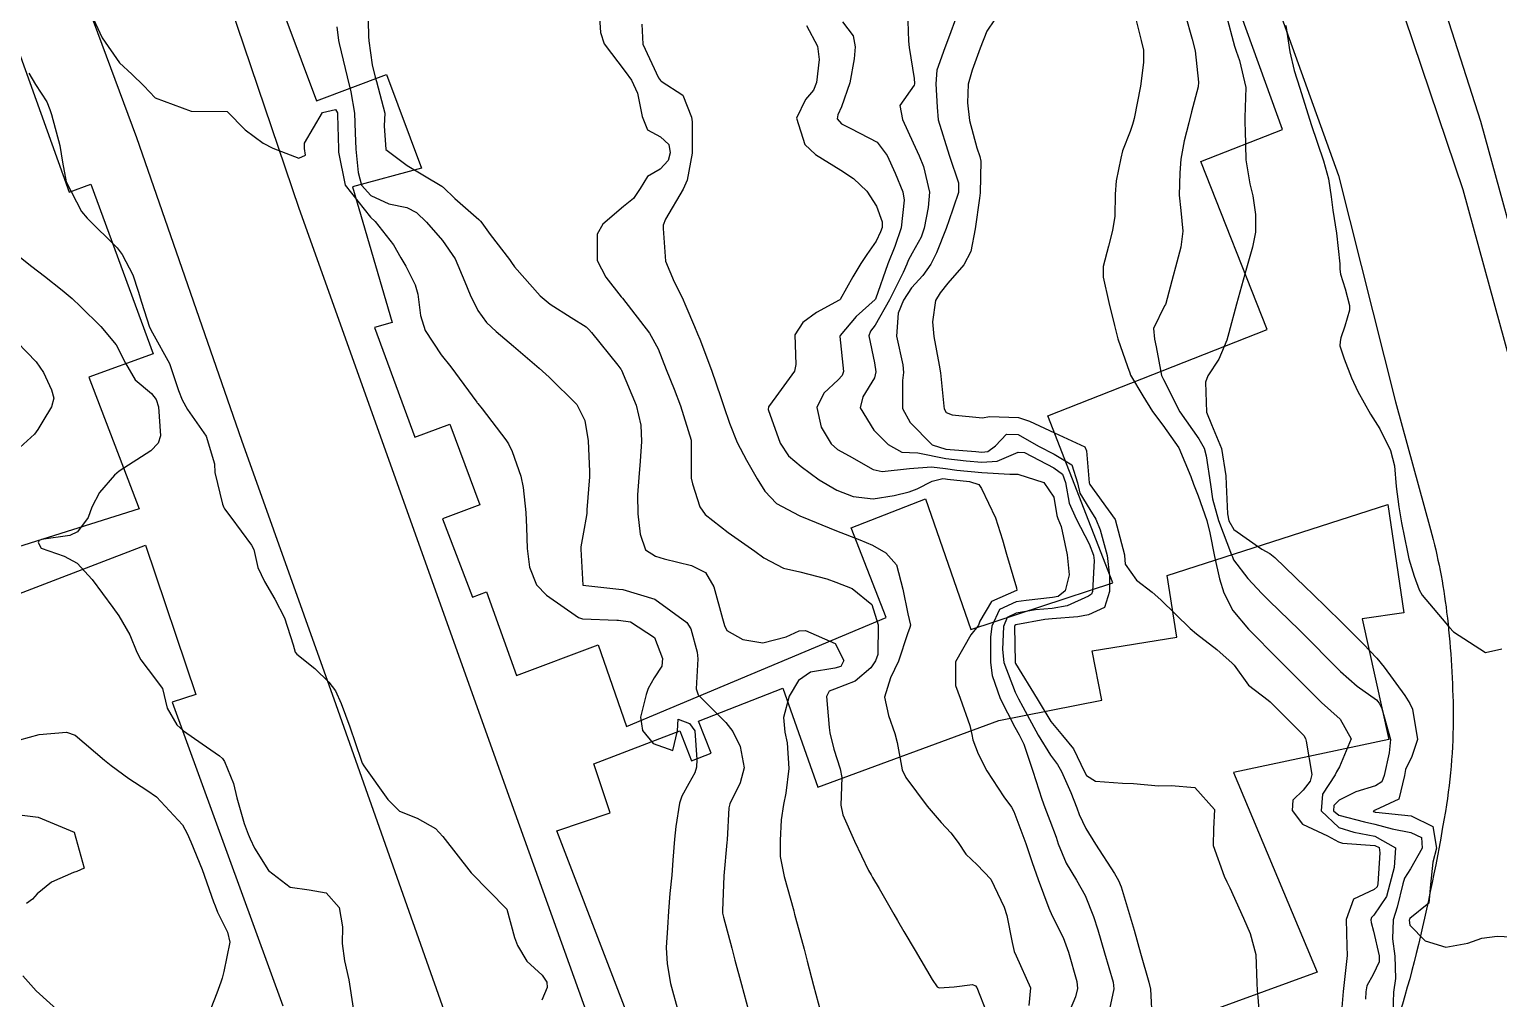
# Model space of a CAD drawing. Header units: metres. Extents: x 298520 to 308411, y 7433745 to 7450750.
# Drawn here: x 303864.9 to 303946.2, y 7439935.4 to 7439989.1 of the extents above; entities that cross this region are included whole.
import ezdxf

# ---------------------------------------------------------------- set-up
doc = ezdxf.new("R2010")
doc.units = ezdxf.units.M
doc.header["$LTSCALE"] = 10
for name, color, linetype in [('Curvas de Nivel 1m', 11, 'Continuous'), ('Curvas de Nivel 5m', 15, 'Continuous'), ('Edificações', 30, 'Continuous'), ('Vias Primárias', 230, 'Continuous')]:
    doc.layers.add(name, color=color, linetype=linetype)

msp = doc.modelspace()

# ---------------------------------------------------------------- linework, layer by layer
at = {"layer": 'Curvas de Nivel 1m', "flags": 128}
for points, elevation in [([(303868.035, 7439990.515), (303868.908, 7439988.65), (303869.852, 7439987.265), (303870.538, 7439986.63), (303871.199, 7439985.982), (303871.83, 7439985.313), (303873.823, 7439984.59), (303875.823, 7439984.57), (303876.81, 7439983.552), (303877.806, 7439982.815), (303878.347, 7439982.535), (303879.795, 7439981.985), (303880.16, 7439982.152), (303880.101, 7439982.516), (303880.106, 7439982.816), (303881.098, 7439984.501), (303881.825, 7439984.666), (303881.919, 7439984.489), (303881.936, 7439984.375), (303881.982, 7439982.488), (303881.984, 7439982.305), (303882.351, 7439980.484), (303883.755, 7439978.714), (303884.011, 7439978.467), (303885.02, 7439977.171), (303885.442, 7439976.453), (303885.718, 7439975.994), (303886.227, 7439974.962), (303886.377, 7439974.44), (303886.518, 7439973.265), (303886.774, 7439972.434), (303887.663, 7439971.094), (303888.197, 7439970.415), (303889.634, 7439968.47), (303889.663, 7439968.43), (303889.689, 7439968.399), (303889.929, 7439968.095), (303891.254, 7439966.375), (303891.39, 7439966.163), (303891.596, 7439965.728), (303892.083, 7439964.365), (303892.204, 7439963.737), (303892.35, 7439962.362), (303892.388, 7439961.524), (303892.42, 7439960.361), (303892.556, 7439959.326), (303892.944, 7439958.356), (303893.504, 7439957.785), (303895.271, 7439956.547), (303895.485, 7439956.474), (303897.392, 7439956.393), (303897.484, 7439956.388), (303898.142, 7439956.293), (303899.474, 7439955.433), (303899.923, 7439954.275), (303899.88, 7439953.854), (303899.452, 7439953.197), (303899.122, 7439952.607), (303899.009, 7439952.284), (303898.698, 7439951.013), (303898.813, 7439950.286), (303899.406, 7439949.556), (303900.494, 7439949.177), (303900.756, 7439950.267), (303900.786, 7439950.903), (303901.419, 7439950.666), (303901.712, 7439950.256), (303901.816, 7439948.673), (303901.793, 7439948.254), (303901.7, 7439947.943), (303901.379, 7439947.351), (303900.99, 7439946.642), (303900.859, 7439946.265), (303900.657, 7439944.96), (303900.582, 7439944.268), (303900.498, 7439943.101), (303900.435, 7439942.269), (303900.326, 7439941.251), (303900.258, 7439940.27), (303900.191, 7439939.363), (303900.117, 7439938.272), (303900.169, 7439937.361), (303900.357, 7439936.269), (303900.779, 7439934.712)], 756), ([(303883.602, 7439990.473), (303883.636, 7439988.711), (303883.656, 7439988.472), (303883.853, 7439987.155), (303884.01, 7439986.468), (303884.091, 7439986.217), (303884.543, 7439984.463), (303884.509, 7439983.77), (303884.602, 7439982.462), (303885.79, 7439981.578), (303887.7, 7439980.421), (303887.744, 7439980.392), (303887.772, 7439980.364), (303888.429, 7439979.75), (303889.755, 7439978.58), (303889.849, 7439978.494), (303889.914, 7439978.398), (303890.377, 7439977.757), (303891.449, 7439976.374), (303891.558, 7439976.209), (303891.719, 7439975.959), (303893.147, 7439974.356), (303893.698, 7439973.894), (303894.871, 7439973.158), (303895.686, 7439972.644), (303895.848, 7439972.491), (303895.979, 7439972.326), (303897.439, 7439970.521), (303897.614, 7439970.301), (303897.631, 7439970.279), (303897.652, 7439970.244), (303898.462, 7439968.292), (303898.721, 7439967.184), (303898.751, 7439966.289), (303898.685, 7439965.196), (303898.611, 7439964.29), (303898.535, 7439963.329), (303898.548, 7439962.29), (303898.68, 7439961.154), (303898.984, 7439960.285), (303899.53, 7439959.939), (303900.011, 7439959.792), (303901.525, 7439959.423), (303902.299, 7439959.026), (303902.754, 7439958.241), (303903.242, 7439956.478), (303903.309, 7439956.233), (303903.348, 7439956.098), (303903.479, 7439955.814), (303904.371, 7439955.324), (303905.472, 7439955.144), (303906.76, 7439955.475), (303907.479, 7439955.798), (303907.827, 7439955.829), (303909.472, 7439955.107), (303909.96, 7439954.155), (303909.791, 7439953.825), (303909.459, 7439953.727), (303908.118, 7439953.512), (303907.452, 7439953.043), (303906.94, 7439952.188), (303906.621, 7439950.996), (303906.694, 7439950.191), (303906.827, 7439949.609), (303906.919, 7439948.187), (303906.749, 7439946.812), (303906.613, 7439946.191), (303906.494, 7439945.333), (303906.427, 7439944.194), (303906.441, 7439943.301), (303906.648, 7439942.19), (303907.18, 7439940.296), (303907.214, 7439940.181), (303907.23, 7439940.118), (303907.29, 7439939.9), (303907.753, 7439938.175), (303907.93, 7439937.506), (303908.286, 7439936.17), (303908.672, 7439934.722)], 754), ([(303896.387, 7439990.323), (303896.491, 7439988.933), (303896.69, 7439988.318), (303897.85, 7439986.775), (303898.207, 7439986.296), (303898.541, 7439985.587), (303898.784, 7439984.29), (303899.08, 7439983.551), (303899.812, 7439983.169), (303900.269, 7439982.735), (303900.339, 7439982.272), (303900.224, 7439981.846), (303899.789, 7439981.372), (303899.097, 7439980.973), (303898.686, 7439980.291), (303898.31, 7439979.752), (303897.763, 7439979.299), (303896.624, 7439978.317), (303896.304, 7439977.762), (303896.307, 7439976.321), (303896.789, 7439975.389), (303897.635, 7439974.301), (303897.666, 7439974.264), (303897.702, 7439974.217), (303899.199, 7439972.285), (303899.67, 7439971.421), (303900.118, 7439970.273), (303900.557, 7439969.182), (303900.914, 7439968.261), (303901.497, 7439966.369), (303901.512, 7439966.261), (303901.498, 7439964.346), (303901.507, 7439964.261), (303901.58, 7439963.936), (303901.986, 7439962.673), (303902.279, 7439962.249), (303903.548, 7439961.252), (303905.032, 7439960.215), (303905.529, 7439959.842), (303906.61, 7439959.28), (303907.522, 7439959.071), (303909.008, 7439958.675), (303909.516, 7439958.499), (303910.425, 7439958.151), (303911.5, 7439957.262), (303911.861, 7439956.134), (303911.832, 7439954.5), (303911.716, 7439954.136), (303911.459, 7439953.746), (303910.592, 7439953.008), (303909.447, 7439952.57), (303909.147, 7439952.462), (303908.99, 7439952.165), (303909.139, 7439950.44), (303909.181, 7439950.162), (303909.404, 7439949.254), (303909.76, 7439948.156), (303909.853, 7439947.688), (303909.786, 7439946.156), (303909.9, 7439945.612), (303910.554, 7439944.148), (303911.327, 7439942.534), (303911.467, 7439942.281), (303911.551, 7439942.137), (303911.907, 7439941.538), (303912.723, 7439940.119), (303912.93, 7439939.757), (303913.283, 7439939.157), (303913.9, 7439938.104), (303914.853, 7439936.49), (303915.124, 7439936.091), (303915.242, 7439936.032), (303916.065, 7439936.078), (303917.087, 7439936.22), (303917.244, 7439936.148), (303917.314, 7439936.059), (303917.854, 7439934.686)], 753), ([(303913.478, 7439990.114), (303913.539, 7439988.45), (303913.566, 7439988.113), (303913.847, 7439986.385), (303913.869, 7439986.11), (303913.865, 7439986.088), (303913.842, 7439986.029), (303913.053, 7439984.896), (303913.208, 7439984.116), (303913.804, 7439982.822), (303914.122, 7439982.107), (303914.366, 7439981.525), (303914.704, 7439980.101), (303914.62, 7439979.246), (303914.401, 7439978.104), (303914.241, 7439977.609), (303913.732, 7439976.709), (303913.525, 7439976.314), (303913.441, 7439976.114), (303913.241, 7439975.64), (303912.478, 7439974.128), (303911.689, 7439972.73), (303911.435, 7439972.392), (303911.34, 7439972.143), (303911.66, 7439970.642), (303911.732, 7439970.139), (303911.65, 7439969.813), (303911.016, 7439968.769), (303910.863, 7439968.148), (303911.615, 7439966.912), (303912.407, 7439966.128), (303913.173, 7439965.69), (303913.599, 7439965.68), (303914.047, 7439965.657), (303915.595, 7439965.343), (303916.731, 7439965.21), (303917.594, 7439965.138), (303918.451, 7439965.194), (303919.6, 7439965.706), (303919.958, 7439965.677), (303921.591, 7439964.821), (303922.061, 7439964.487), (303922.224, 7439964.01), (303922.432, 7439962.868), (303922.812, 7439962.001), (303923.542, 7439960.621), (303923.778, 7439959.988), (303923.817, 7439959.701), (303923.716, 7439957.988), (303923.664, 7439957.835), (303923.509, 7439957.723), (303922.316, 7439957.192), (303921.498, 7439957.048), (303920.568, 7439956.958), (303919.494, 7439956.777), (303918.992, 7439956.543), (303918.791, 7439956.047), (303918.741, 7439954.776), (303918.823, 7439954.046), (303919.447, 7439952.407), (303919.634, 7439952.038), (303919.872, 7439951.6), (303920.709, 7439950.027), (303921.402, 7439948.923), (303921.783, 7439948.4), (303922.007, 7439948.011), (303922.526, 7439946.853), (303922.858, 7439945.998), (303922.992, 7439945.629), (303923.352, 7439944.859), (303923.894, 7439943.984), (303924.937, 7439942.364), (303925.17, 7439941.972), (303925.318, 7439941.631), (303925.812, 7439939.965), (303926.023, 7439939.225), (303926.389, 7439937.959), (303926.849, 7439936.354), (303926.927, 7439935.953), (303927.023, 7439934.154)], 749), ([(303916.287, 7439990.084), (303915.882, 7439988.979), (303915.643, 7439988.325), (303915.549, 7439988.093), (303915.107, 7439986.845), (303915.053, 7439986.098), (303915.116, 7439984.811), (303915.178, 7439984.096), (303915.794, 7439982.136), (303915.81, 7439982.09), (303916.313, 7439980.616), (303916.297, 7439980.082), (303915.757, 7439978.456), (303915.654, 7439978.191), (303915.62, 7439978.091), (303915.086, 7439976.743), (303914.768, 7439976.1), (303914.334, 7439975.487), (303913.71, 7439974.791), (303913.267, 7439974.117), (303912.969, 7439973.394), (303912.874, 7439972.122), (303913.232, 7439970.543), (303913.266, 7439970.116), (303913.202, 7439969.671), (303913.214, 7439968.116), (303913.621, 7439967.348), (303914.851, 7439966.098), (303915.601, 7439965.856), (303917.264, 7439965.729), (303917.599, 7439965.704), (303917.926, 7439965.73), (303918.362, 7439966.052), (303918.964, 7439966.695), (303919.613, 7439966.684), (303920.735, 7439966.029), (303921.599, 7439965.593), (303922.575, 7439964.987), (303922.895, 7439964), (303923.013, 7439963.434), (303923.568, 7439962.513), (303923.911, 7439961.987), (303924.142, 7439961.397), (303924.532, 7439959.98), (303924.669, 7439958.831), (303924.661, 7439957.979), (303924.381, 7439957.1), (303923.493, 7439956.68), (303922.907, 7439956.583), (303921.49, 7439956.473), (303921.08, 7439956.433), (303919.484, 7439956.136), (303919.419, 7439956.105), (303919.396, 7439956.041), (303919.443, 7439954.061), (303919.444, 7439954.04), (303919.463, 7439954), (303920.668, 7439952.028), (303921.424, 7439950.787), (303922.061, 7439950.01), (303922.666, 7439949.262), (303923.273, 7439947.992), (303923.39, 7439947.798), (303923.886, 7439947.485), (303925.384, 7439947.366), (303926.001, 7439947.346), (303927.382, 7439947.22), (303928.077, 7439947.239), (303929.381, 7439947.128), (303930.486, 7439945.909), (303930.427, 7439944.835), (303930.403, 7439943.909), (303931.018, 7439942.211), (303931.165, 7439941.902), (303931.318, 7439941.566), (303932.085, 7439939.888), (303932.451, 7439939.049), (303932.769, 7439937.878), (303932.827, 7439936.299), (303932.848, 7439935.876), (303932.877, 7439935.514), (303933.012, 7439933.873)], 748), ([(303926.044, 7439989.968), (303926.415, 7439988.498), (303926.538, 7439987.96), (303926.539, 7439987.283), (303926.382, 7439985.962), (303926.027, 7439984.169), (303925.977, 7439983.968), (303925.943, 7439983.846), (303925.815, 7439983.462), (303925.383, 7439982.391), (303925.285, 7439981.975), (303925.039, 7439980.719), (303924.976, 7439979.978), (303924.967, 7439978.771), (303924.839, 7439977.979), (303924.609, 7439977.113), (303924.317, 7439975.984), (303924.312, 7439975.389), (303924.631, 7439973.981), (303924.948, 7439972.714), (303925.131, 7439971.975), (303925.658, 7439970.447), (303925.782, 7439970.096), (303925.835, 7439969.967), (303926.505, 7439968.821), (303927.044, 7439967.949), (303927.622, 7439967.191), (303928.501, 7439965.931), (303929.161, 7439964.35), (303929.317, 7439963.923), (303929.577, 7439963.284), (303930.052, 7439961.915), (303930.227, 7439961.239), (303930.475, 7439959.911), (303930.745, 7439958.684), (303930.988, 7439957.905), (303931.498, 7439956.921), (303932.364, 7439955.887), (303932.924, 7439955.325), (303933.472, 7439954.773), (303934.376, 7439953.861), (303935.452, 7439952.771), (303936.405, 7439951.84), (303937.429, 7439950.905), (303938.043, 7439949.821), (303937.397, 7439948.272), (303937.236, 7439947.99), (303937.153, 7439947.832), (303936.45, 7439946.766), (303936.387, 7439945.84), (303937.354, 7439944.916), (303938.185, 7439944.651), (303939.349, 7439944.43), (303940.499, 7439943.788), (303940.419, 7439942.702), (303940.192, 7439941.791), (303940.007, 7439941.098), (303939.297, 7439940.054), (303939.173, 7439939.924), (303939.127, 7439939.802), (303939.146, 7439939.656), (303939.287, 7439939.175), (303939.591, 7439937.797), (303939.585, 7439937.48), (303939.257, 7439936.766), (303938.915, 7439936.137), (303938.846, 7439935.806), (303938.835, 7439935.402)], 746), ([(303931.132, 7439989.908), (303931.589, 7439988.189), (303931.679, 7439987.902), (303931.865, 7439987.395), (303932.217, 7439985.894), (303932.163, 7439984.231), (303932.151, 7439983.895), (303932.174, 7439983.538), (303932.218, 7439981.894), (303932.438, 7439980.549), (303932.591, 7439979.888), (303932.742, 7439978.865), (303932.739, 7439977.885), (303932.58, 7439977.048), (303932.252, 7439975.892), (303931.703, 7439973.9), (303931.272, 7439972.311), (303931.161, 7439971.905), (303930.722, 7439970.85), (303930.101, 7439969.916), (303929.985, 7439969.581), (303930.027, 7439967.916), (303930.303, 7439967.233), (303930.861, 7439965.907), (303931.112, 7439964.381), (303931.125, 7439963.905), (303931.191, 7439962.279), (303931.278, 7439961.903), (303931.556, 7439961.422), (303933.09, 7439960.326), (303933.536, 7439960.081), (303933.812, 7439959.867), (303935.517, 7439958.221), (303935.9, 7439957.846), (303937.49, 7439956.302), (303937.975, 7439955.823), (303938.728, 7439955.064), (303939.468, 7439954.286), (303939.868, 7439953.796), (303941.015, 7439952.217), (303941.293, 7439951.781), (303941.438, 7439951.468), (303941.709, 7439949.776), (303941.404, 7439948.839), (303941.055, 7439948.125), (303941, 7439947.784), (303940.679, 7439946.482), (303939.364, 7439945.863), (303939.313, 7439945.851), (303939.259, 7439945.802), (303939.335, 7439945.773), (303939.363, 7439945.766), (303939.404, 7439945.758), (303941.361, 7439945.549), (303942.561, 7439944.968), (303942.758, 7439943.759), (303942.565, 7439942.991), (303942.441, 7439941.763), (303942.343, 7439940.729), (303941.294, 7439939.879), (303941.265, 7439939.809), (303941.262, 7439939.78), (303941.29, 7439939.499), (303942.145, 7439938.631), (303943.278, 7439938.292), (303944.504, 7439938.514), (303945.283, 7439938.784), (303946.117, 7439938.889), (303947.284, 7439938.846)], 744), ([(303898.776, 7439989.399), (303898.821, 7439988.291), (303899.691, 7439986.436), (303899.804, 7439986.28), (303899.843, 7439986.244), (303901.051, 7439985.477), (303901.533, 7439984.254), (303901.564, 7439983.997), (303901.562, 7439982.254), (303901.28, 7439980.758), (303901.06, 7439980.261), (303900.081, 7439978.6), (303899.961, 7439978.277), (303899.949, 7439978.078), (303900.087, 7439976.275), (303900.573, 7439975.129), (303901.007, 7439974.26), (303901.218, 7439973.777), (303901.687, 7439972.654), (303901.851, 7439972.248), (303901.978, 7439971.948), (303902.632, 7439970.24), (303903.154, 7439968.718), (303903.321, 7439968.233), (303903.619, 7439967.301), (303904.047, 7439966.226), (303904.566, 7439965.248), (303905.165, 7439964.214), (303905.576, 7439963.544), (303906.23, 7439962.86), (303907.483, 7439962.181), (303907.562, 7439962.15), (303907.611, 7439962.131), (303909.551, 7439961.349), (303910.846, 7439960.845), (303911.539, 7439960.54), (303912.29, 7439960.129), (303912.868, 7439959.462), (303913.219, 7439958.114), (303913.492, 7439956.74), (303913.656, 7439956.108), (303913.61, 7439955.981), (303913.478, 7439955.641), (303912.977, 7439954.117), (303912.532, 7439953.202), (303912.202, 7439952.129), (303912.434, 7439951.118), (303912.786, 7439950.119), (303912.903, 7439949.613), (303913.183, 7439948.113), (303913.386, 7439947.681), (303914.573, 7439946.098), (303915.354, 7439945.192), (303915.886, 7439944.619), (303916.278, 7439944.076), (303916.71, 7439943.442), (303917.331, 7439942.839), (303918.092, 7439942.052), (303918.837, 7439940.508), (303918.975, 7439940.043), (303919.278, 7439938.547), (303919.388, 7439938.039), (303919.5, 7439937.807), (303920.29, 7439936.03), (303920.205, 7439935.059)], 752), ([(303907.884, 7439989.335), (303908.5, 7439988.174), (303908.586, 7439987.448), (303908.451, 7439986.174), (303908.277, 7439985.737), (303907.833, 7439985.22), (303907.344, 7439984.187), (303907.801, 7439982.744), (303908.384, 7439982.174), (303909.784, 7439981.313), (303910.484, 7439980.853), (303911.227, 7439980.145), (303911.765, 7439979.328), (303912.079, 7439978.458), (303912.072, 7439978.135), (303911.993, 7439977.892), (303911.742, 7439977.381), (303911.235, 7439976.641), (303910.904, 7439976.148), (303910.458, 7439975.41), (303909.755, 7439974.159), (303909.73, 7439974.132), (303909.702, 7439974.108), (303908.444, 7439973.424), (303907.69, 7439972.87), (303907.253, 7439972.186), (303907.293, 7439970.551), (303907.233, 7439970.186), (303906.196, 7439968.759), (303905.794, 7439968.208), (303905.772, 7439968.067), (303906.426, 7439966.198), (303906.9, 7439965.495), (303907.59, 7439964.905), (303908.6, 7439964.17), (303909.577, 7439963.598), (303910.482, 7439963.242), (303911.573, 7439963.105), (303912.747, 7439963.295), (303913.577, 7439963.501), (303914.023, 7439963.661), (303914.844, 7439964.097), (303915.443, 7439964.233), (303915.584, 7439964.225), (303915.702, 7439964.206), (303916.913, 7439964.07), (303917.43, 7439963.911), (303917.579, 7439963.691), (303918.356, 7439962.052), (303918.744, 7439960.849), (303918.957, 7439960.046), (303919.514, 7439958.186), (303919.543, 7439958.04), (303919.52, 7439958.033), (303918.13, 7439957.427), (303917.487, 7439956.343), (303917.42, 7439956.125), (303917.371, 7439956.062), (303916.986, 7439955.575), (303916.14, 7439954.08), (303916.146, 7439952.776), (303916.392, 7439952.076), (303916.93, 7439950.558), (303917.04, 7439950.066), (303917.103, 7439949.758), (303917.402, 7439948.996), (303917.878, 7439948.055), (303918.809, 7439946.608), (303919.237, 7439946.041), (303919.361, 7439945.801), (303920.04, 7439944.033), (303920.392, 7439942.969), (303920.708, 7439942.026), (303921.299, 7439940.439), (303921.496, 7439940.017), (303922.102, 7439938.828), (303922.403, 7439938.003), (303922.864, 7439936.381), (303922.895, 7439935.995), (303922.773, 7439935.532), (303922.128, 7439934.006)], 751), ([(303918.306, 7439989.639), (303917.882, 7439989.006), (303917.503, 7439988.066), (303917.07, 7439986.857), (303916.833, 7439986.075), (303916.807, 7439985.05), (303916.919, 7439984.074), (303917.311, 7439982.557), (303917.491, 7439982.065), (303917.54, 7439981.814), (303917.507, 7439980.064), (303917.475, 7439979.769), (303917.223, 7439978.068), (303916.996, 7439976.809), (303916.591, 7439976.077), (303915.713, 7439975.056), (303915.283, 7439974.518), (303915.026, 7439974.097), (303914.872, 7439972.917), (303914.932, 7439972.098), (303915.231, 7439970.523), (303915.311, 7439970.093), (303915.485, 7439968.241), (303915.511, 7439968.091), (303915.63, 7439967.894), (303915.952, 7439967.761), (303917.626, 7439967.591), (303918.015, 7439967.668), (303919.627, 7439967.62), (303920.241, 7439967.417), (303921.614, 7439966.77), (303923.294, 7439965.995), (303923.384, 7439965.777), (303923.543, 7439963.991), (303923.551, 7439963.958), (303923.582, 7439963.906), (303924.978, 7439961.976), (303925.489, 7439960.015), (303925.488, 7439959.97), (303925.528, 7439959.497), (303926.165, 7439958.606), (303927.017, 7439957.947), (303927.507, 7439957.521), (303929.133, 7439955.923), (303929.48, 7439955.638), (303930.611, 7439954.77), (303931.464, 7439954.008), (303931.519, 7439953.955), (303931.563, 7439953.899), (303932.359, 7439952.794), (303933.444, 7439951.958), (303933.554, 7439951.869), (303935.415, 7439949.998), (303935.519, 7439949.849), (303935.56, 7439949.7), (303935.869, 7439947.845), (303935.765, 7439947.468), (303935.38, 7439946.976), (303934.808, 7439946.419), (303934.77, 7439945.856), (303935.355, 7439945.087), (303936.736, 7439944.449), (303937.346, 7439944.114), (303937.561, 7439944.043), (303939.344, 7439943.909), (303939.602, 7439943.797), (303939.636, 7439943.501), (303939.522, 7439941.798), (303939.485, 7439941.634), (303939.318, 7439941.472), (303938.177, 7439940.95), (303937.758, 7439939.823), (303937.804, 7439938.348), (303937.82, 7439937.822), (303937.76, 7439937.328), (303937.601, 7439935.825), (303937.449, 7439934.05)], 747), ([(303934.429, 7439989.323), (303934.643, 7439987.862), (303934.892, 7439986.825), (303935.21, 7439985.856), (303935.823, 7439983.85), (303936.514, 7439981.839), (303936.787, 7439980.838), (303936.934, 7439979.833), (303937.03, 7439979.095), (303937.238, 7439977.828), (303937.419, 7439976.133), (303937.421, 7439975.825), (303937.454, 7439975.557), (303937.712, 7439974.738), (303937.946, 7439973.818), (303937.956, 7439973.56), (303937.686, 7439972.675), (303937.467, 7439972.032), (303937.428, 7439971.824), (303937.423, 7439971.577), (303937.663, 7439970.863), (303938.063, 7439969.816), (303938.409, 7439969.049), (303939.118, 7439967.805), (303939.621, 7439966.985), (303940.221, 7439965.794), (303940.44, 7439964.946), (303940.537, 7439963.79), (303940.68, 7439962.675), (303940.838, 7439961.787), (303941.162, 7439960.158), (303941.244, 7439959.783), (303941.524, 7439958.839), (303941.807, 7439958.067), (303941.976, 7439957.773), (303943.486, 7439955.982), (303943.701, 7439955.748), (303945.472, 7439954.6), (303946.384, 7439954.81)], 743), ([(303864.832, 7439986.695), (303865.206, 7439986.058), (303865.827, 7439985.099), (303866.007, 7439984.678), (303866.092, 7439984.406), (303866.551, 7439982.673), (303866.704, 7439981.756), (303866.905, 7439980.669), (303867.757, 7439979.025), (303868.064, 7439978.657), (303869.728, 7439977.006), (303870.015, 7439976.636), (303870.601, 7439975.516), (303870.897, 7439974.622), (303871.08, 7439974.003), (303871.525, 7439972.612), (303871.678, 7439972.299), (303872.624, 7439970.6), (303873.124, 7439969.109), (303873.322, 7439968.593), (303873.625, 7439968.069), (303874.651, 7439966.58), (303875.112, 7439965.05), (303875.131, 7439964.575), (303875.565, 7439962.825), (303875.635, 7439962.64), (303875.674, 7439962.568), (303876.014, 7439962.105), (303877.171, 7439960.545), (303877.287, 7439960.3), (303877.521, 7439959.302), (303877.878, 7439958.536), (303878.465, 7439957.564), (303878.987, 7439956.525), (303879.468, 7439955.023), (303879.575, 7439954.629), (303879.669, 7439954.517), (303880.673, 7439953.72), (303881.448, 7439952.96), (303881.81, 7439952.486), (303882.137, 7439951.779), (303882.615, 7439950.478), (303883.23, 7439948.636), (303883.297, 7439948.471), (303883.391, 7439948.324), (303884.716, 7439946.456), (303885.357, 7439945.817), (303886.337, 7439945.42), (303887.347, 7439944.852), (303887.758, 7439944.416), (303889.323, 7439942.4), (303891.293, 7439940.38), (303891.728, 7439938.824), (303891.89, 7439938.371), (303892.411, 7439937.51), (303893.249, 7439936.727), (303893.51, 7439936.347), (303893.53, 7439936.057), (303893.233, 7439935.35)], 757), ([(303864.103, 7439976.704), (303865.009, 7439975.984), (303865.711, 7439975.444), (303866.689, 7439974.67), (303867.235, 7439974.204), (303867.694, 7439973.765), (303868.831, 7439972.649), (303869.668, 7439971.646), (303870.183, 7439970.632), (303870.727, 7439969.707), (303871.636, 7439968.949), (303871.891, 7439968.607), (303872.021, 7439968.213), (303872.12, 7439966.605), (303872.003, 7439966.202), (303871.594, 7439965.765), (303869.842, 7439964.636), (303869.581, 7439964.43), (303868.758, 7439963.461), (303868.325, 7439962.652), (303868.128, 7439962.081), (303867.542, 7439961.281), (303867.118, 7439961.088), (303865.535, 7439960.854), (303865.419, 7439960.807), (303865.351, 7439960.692), (303865.53, 7439960.377), (303866.791, 7439959.936), (303867.522, 7439959.559), (303868.346, 7439958.652), (303869.49, 7439957.097), (303869.828, 7439956.635), (303870.426, 7439955.579), (303870.822, 7439954.62), (303871.036, 7439954.194), (303871.454, 7439953.669), (303872.236, 7439952.602), (303872.502, 7439951.524), (303873.032, 7439950.594), (303873.41, 7439950.273), (303874.43, 7439949.552), (303875.396, 7439948.877), (303875.561, 7439948.734), (303875.675, 7439948.566), (303876.175, 7439947.352), (303876.361, 7439946.555), (303876.762, 7439945.139), (303876.974, 7439944.546), (303877.085, 7439944.289), (303877.335, 7439943.771), (303878.111, 7439942.532), (303879.309, 7439941.615), (303880.361, 7439941.451), (303881.305, 7439941.29), (303882.017, 7439940.483), (303882.197, 7439939.402), (303882.192, 7439938.486), (303882.313, 7439937.534), (303882.556, 7439936.48), (303882.797, 7439934.909)], 758), ([(303863.677, 7439972.333), (303865.252, 7439970.694), (303865.647, 7439970.102), (303866.1, 7439969.145), (303866.224, 7439968.681), (303866.092, 7439968.217), (303865.614, 7439967.41), (303865.34, 7439966.959), (303865.149, 7439966.695), (303864.35, 7439965.948)], 759), ([(303864.334, 7439949.77), (303865.407, 7439950.062), (303866.931, 7439950.19), (303867.407, 7439950.032), (303869.037, 7439948.644), (303869.39, 7439948.336), (303870.375, 7439947.617), (303871.377, 7439946.98), (303871.905, 7439946.605), (303873.35, 7439945.059), (303873.605, 7439944.587), (303873.807, 7439944.117), (303874.429, 7439942.579), (303875.066, 7439940.802), (303875.148, 7439940.571), (303875.29, 7439940.231), (303875.838, 7439939.121), (303875.961, 7439938.56), (303875.629, 7439936.936), (303875.536, 7439936.566), (303875.477, 7439936.339), (303875.24, 7439935.738), (303874.915, 7439934.886)], 759)]:
    msp.add_lwpolyline(points, dxfattribs=dict(at, elevation=elevation))
at = {"layer": 'Curvas de Nivel 5m', "flags": 128}
for points, elevation in [([(303928.855, 7439989.93), (303929.239, 7439988.567), (303929.402, 7439987.925), (303929.587, 7439986.183), (303929.567, 7439985.923), (303929.211, 7439984.544), (303929.053, 7439983.928), (303928.796, 7439982.942), (303928.613, 7439981.932), (303928.557, 7439981.161), (303928.526, 7439979.932), (303928.616, 7439979.08), (303928.732, 7439977.93), (303928.616, 7439977.055), (303928.31, 7439975.934), (303928.188, 7439975.466), (303927.78, 7439973.939), (303927.759, 7439973.883), (303927.701, 7439973.796), (303927.093, 7439972.537), (303927.155, 7439971.948), (303927.256, 7439971.534), (303927.551, 7439969.942), (303927.577, 7439969.866), (303927.651, 7439969.713), (303928.562, 7439967.931), (303929.611, 7439966.437), (303929.912, 7439965.917), (303930.024, 7439965.491), (303930.248, 7439963.913), (303930.369, 7439963.118), (303930.695, 7439961.909), (303931.425, 7439960.01), (303931.466, 7439959.901), (303931.531, 7439959.732), (303932.328, 7439958.695), (303933.093, 7439957.876), (303933.507, 7439957.473), (303935.167, 7439955.853), (303935.48, 7439955.543), (303937.181, 7439953.833), (303937.46, 7439953.551), (303938.38, 7439952.744), (303939.445, 7439951.983), (303939.601, 7439951.798), (303939.739, 7439951.497), (303940.216, 7439949.792), (303940.149, 7439949.049), (303939.875, 7439947.795), (303939.746, 7439947.438), (303939.384, 7439947.227), (303938.306, 7439946.889), (303937.372, 7439946.423), (303937.076, 7439946.124), (303937.056, 7439945.833), (303937.36, 7439945.586), (303938.773, 7439945.225), (303939.356, 7439945.095), (303940.304, 7439944.84), (303941.351, 7439944.633), (303941.93, 7439944.352), (303941.968, 7439943.771), (303941.331, 7439942.627), (303940.997, 7439942.113), (303940.902, 7439941.784), (303940.59, 7439940.5), (303940.369, 7439939.789), (303940.324, 7439938.748), (303940.46, 7439937.788), (303940.495, 7439936.547), (303940.395, 7439935.788), (303940.344, 7439934.676)], 745), ([(303881.881, 7439989.254), (303881.988, 7439988.489), (303882.022, 7439988.338), (303882.466, 7439986.484), (303882.659, 7439985.657), (303882.868, 7439984.48), (303882.903, 7439983.388), (303882.935, 7439982.479), (303883.067, 7439981.194), (303883.257, 7439980.475), (303883.767, 7439979.918), (303884.776, 7439979.447), (303885.761, 7439979.241), (303886.292, 7439978.975), (303886.86, 7439978.433), (303887.738, 7439977.426), (303888.434, 7439976.413), (303888.981, 7439975.137), (303889.265, 7439974.404), (303889.694, 7439973.549), (303890.178, 7439972.883), (303890.703, 7439972.385), (303891.671, 7439971.569), (303893.082, 7439970.356), (303893.648, 7439969.851), (303895.168, 7439968.335), (303895.62, 7439967.454), (303895.806, 7439966.327), (303895.886, 7439964.626), (303895.877, 7439964.326), (303895.736, 7439962.499), (303895.723, 7439962.328), (303895.705, 7439962.183), (303895.547, 7439961.267), (303895.405, 7439960.462), (303895.399, 7439960.331), (303895.513, 7439958.33), (303897.51, 7439958.112), (303897.719, 7439958.089), (303899.502, 7439957.559), (303901.266, 7439956.262), (303901.48, 7439955.922), (303901.84, 7439954.627), (303901.883, 7439954.254), (303901.775, 7439952.584), (303901.901, 7439952.253), (303903.42, 7439950.719), (303903.813, 7439950.226), (303904.222, 7439949.405), (303904.432, 7439948.22), (303904.213, 7439947.39), (303903.643, 7439946.227), (303903.588, 7439946), (303903.49, 7439944.229), (303903.481, 7439944.089), (303903.323, 7439942.23), (303903.237, 7439940.288), (303903.234, 7439940.231), (303903.236, 7439940.175), (303903.29, 7439939.95), (303903.753, 7439938.225), (303903.93, 7439937.556), (303904.286, 7439936.22), (303904.672, 7439934.772)], 755), ([(303909.887, 7439989.528), (303910.478, 7439988.75), (303910.584, 7439988.149), (303910.531, 7439987.482), (303910.282, 7439986.153), (303909.829, 7439984.814), (303909.617, 7439984.37), (303909.579, 7439984.162), (303909.819, 7439983.878), (303910.342, 7439983.625), (303911.804, 7439982.873), (303912.347, 7439982.124), (303912.799, 7439981.141), (303913.221, 7439980.118), (303913.306, 7439979.655), (303913.138, 7439978.119), (303912.778, 7439977.084), (303912.398, 7439976.13), (303911.703, 7439974.175), (303911.691, 7439974.153), (303910.636, 7439973.208), (303909.76, 7439972.159), (303909.738, 7439972.103), (303909.947, 7439970.157), (303909.873, 7439969.936), (303909.648, 7439969.697), (303908.848, 7439968.961), (303908.457, 7439968.172), (303908.71, 7439967.076), (303909.249, 7439966.164), (303909.6, 7439965.852), (303910.26, 7439965.49), (303911.589, 7439964.734), (303912.084, 7439964.628), (303913.59, 7439964.79), (303914.81, 7439964.879), (303915.59, 7439964.784), (303916.213, 7439964.705), (303917.588, 7439964.575), (303919.144, 7439964.488), (303919.587, 7439964.471), (303921.027, 7439964.026), (303921.575, 7439963.211), (303921.746, 7439962.198), (303921.804, 7439962.016), (303921.993, 7439961.577), (303922.313, 7439960.008), (303922.423, 7439958.908), (303922.218, 7439958.009), (303921.815, 7439957.708), (303921.507, 7439957.64), (303920.05, 7439957.49), (303919.503, 7439957.412), (303918.567, 7439956.979), (303918.149, 7439956.053), (303918.085, 7439955.446), (303918.068, 7439954.054), (303918.177, 7439953.332), (303918.609, 7439952.048), (303919.419, 7439950.468), (303919.67, 7439950.037), (303919.916, 7439949.527), (303920.418, 7439948.03), (303920.922, 7439946.472), (303921.081, 7439946.023), (303921.356, 7439945.293), (303921.704, 7439944.372), (303921.83, 7439944.013), (303922.268, 7439942.942), (303922.831, 7439941.997), (303923.31, 7439941.138), (303923.783, 7439939.985), (303924.023, 7439939.245), (303924.396, 7439937.979), (303924.871, 7439936.351), (303924.903, 7439935.973), (303924.61, 7439934.595)], 750), ([(303864.467, 7439945.588), (303865.355, 7439945.489), (303867.343, 7439944.66), (303867.902, 7439942.654), (303867.504, 7439942.474), (303867.319, 7439942.428), (303866.1, 7439941.889), (303865.301, 7439941.235), (303865.049, 7439940.94), (303864.714, 7439940.696)], 760), ([(303864.5, 7439936.698), (303865.24, 7439935.861), (303866.579, 7439934.67)], 760)]:
    msp.add_lwpolyline(points, dxfattribs=dict(at, elevation=elevation))
at = {"layer": 'Edificações'}
for points in [[(303947.455, 7440053.245), (303941.762, 7440049.861), (303947.439, 7440041.092), (303944.449, 7440038.752), (303945.916, 7440035.352), (303944.047, 7440034.546), (303941.846, 7440040.319), (303936.176, 7440037.908), (303937.6, 7440034.559), (303931.6, 7440031.885), (303932.71, 7440029.469), (303932.12, 7440029.198), (303934.273, 7440024.454), (303942.788, 7440027.828), (303945.147, 7440021.044), (303933.889, 7440018.296), (303939.716, 7439999.584), (303942.841, 7440000.558), (303943.375, 7439998.845), (303940.71, 7439998.016), (303945.211, 7439984.025), (303947.948, 7439974.026)], [(303878.164, 7439992.138), (303880.763, 7439985.159), (303884.644, 7439986.605), (303886.574, 7439981.422), (303882.755, 7439980.391), (303884.95, 7439972.88), (303883.97, 7439972.594), (303886.21, 7439966.536), (303888.144, 7439967.25), (303889.799, 7439962.773), (303887.735, 7439962.009), (303889.398, 7439957.666), (303890.182, 7439957.966), (303891.831, 7439953.336), (303896.35, 7439955.024), (303897.93, 7439950.496), (303912.292, 7439956.538), (303910.362, 7439961.503), (303914.483, 7439963.106), (303916.98, 7439955.872), (303924.851, 7439958.466), (303921.246, 7439967.712), (303933.384, 7439972.487), (303929.727, 7439981.786), (303934.241, 7439983.561), (303929.081, 7439997.871)], [(303900.268, 7439928.596), (303894.064, 7439944.729), (303897.021, 7439945.728), (303896.109, 7439948.429), (303900.872, 7439950.271), (303901.519, 7439948.598), (303902.606, 7439949.019), (303901.917, 7439950.8), (303906.584, 7439952.63), (303908.521, 7439947.143), (303918.538, 7439950.839), (303924.248, 7439951.954), (303923.711, 7439954.699), (303928.399, 7439955.443), (303927.854, 7439958.876), (303940.076, 7439962.8), (303940.957, 7439956.805), (303938.652, 7439956.466), (303940.132, 7439949.777), (303931.537, 7439947.963), (303936.156, 7439936.902), (303925.785, 7439933.113)]]:
    msp.add_lwpolyline(points, dxfattribs=at)
msp.add_lwpolyline([(303848.69, 7439971.861), (303856.684, 7439974.694), (303856.1, 7439976.34), (303858.497, 7439977.19), (303859.71, 7439977.62), (303856.626, 7439985.349), (303864.277, 7439987.876), (303867.068, 7439980.105), (303868.279, 7439980.54), (303871.714, 7439971.151), (303868.154, 7439969.849), (303870.942, 7439962.559), (303858.168, 7439958.534), (303857.419, 7439960.908), (303854.415, 7439959.961), (303855.666, 7439955.991), (303850.314, 7439954.069), (303848.384, 7439959.442), (303849.091, 7439959.695), (303847.87, 7439963.095), (303851.924, 7439964.551), (303851.07, 7439966.928), (303850.555, 7439966.743)], close=True, dxfattribs=at)
at = {"layer": 'Edificações', "elevation": 767.186}
msp.add_lwpolyline([(303857.245, 7439935.356), (303856.115, 7439938.089), (303856.708, 7439938.334), (303854.038, 7439944.552), (303861.325, 7439947.388), (303860.285, 7439949.832), (303863.614, 7439951.249), (303863.067, 7439952.533), (303861.79, 7439951.989), (303861.596, 7439952.444), (303858.605, 7439951.2), (303856.862, 7439955.013), (303871.305, 7439960.539), (303874.084, 7439952.271), (303872.769, 7439951.855), (303878.892, 7439935.032)], dxfattribs=at)
at = {"layer": 'Vias Primárias'}
for points in [[(303947.722, 7439967.5), (303944.236, 7439980.22), (303937.36, 7440000.625), (303926.201, 7440032.206), (303921.664, 7440045.373), (303917.648, 7440056.939), (303914.934, 7440065.121), (303911.139, 7440076.392), (303908.201, 7440084.612), (303903.328, 7440098.154, -0.044944), (303902.25, 7440102.28, -0.156792), (303902.956, 7440107.106, -0.433888), (303908.349, 7440108.749, -0.093241), (303911.508, 7440106.039), (303927.01, 7440087.457), (303929.087, 7440084.805), (303936.241, 7440075.778), (303954.18, 7440052.744)], [(303897.357, 7439930.121), (303891.503, 7439946.432), (303879.806, 7439979.183), (303871.82, 7440002.793, -0.015934), (303868.695, 7440013.101, -0.202676), (303869.678, 7440020.204, -0.033347), (303871.622, 7440023.02), (303883.371, 7440037.945), (303893.766, 7440050.245, -0.125463)], [(303912.798, 7440050.448), (303915.911, 7440041.68), (303920.705, 7440028.628), (303926.61, 7440011.732), (303932.372, 7439994.83), (303937.348, 7439981.01), (303940.501, 7439968.48), (303942.433, 7439961.422, -0.037175), (303943.329, 7439956.84, -0.02555), (303943.687, 7439951.54, -0.045542), (303943.259, 7439945.803, -0.018229), (303941.649, 7439937.942, -0.040068), (303939.216, 7439930.565)]]:
    msp.add_lwpolyline(points, format="xyb", dxfattribs=at)
at = {"layer": 'Vias Primárias', "elevation": 764.86}
msp.add_lwpolyline([(303828.146, 7439937.034), (303815.317, 7439972.744), (303811.571, 7439983.212, -0.251963), (303813.146, 7439993.637, -0.142986), (303817.045, 7439996.559), (303844.679, 7440006.702), (303852.818, 7440009.569, -0.211993), (303859.667, 7440009.026, -0.15389), (303862.424, 7440006.173), (303865.821, 7439996.565), (303870.795, 7439983.119), (303876.61, 7439966.363), (303881.835, 7439951.723), (303887.943, 7439934.428), (303893.705, 7439917.38), (303901.438, 7439895.958), (303905.923, 7439882.988), (303911.197, 7439868.642), (303912.971, 7439862.526), (303913.316, 7439860.657), (303913.041, 7439859.19)], format="xyb", dxfattribs=at)

doc.saveas('drawing.dxf')
